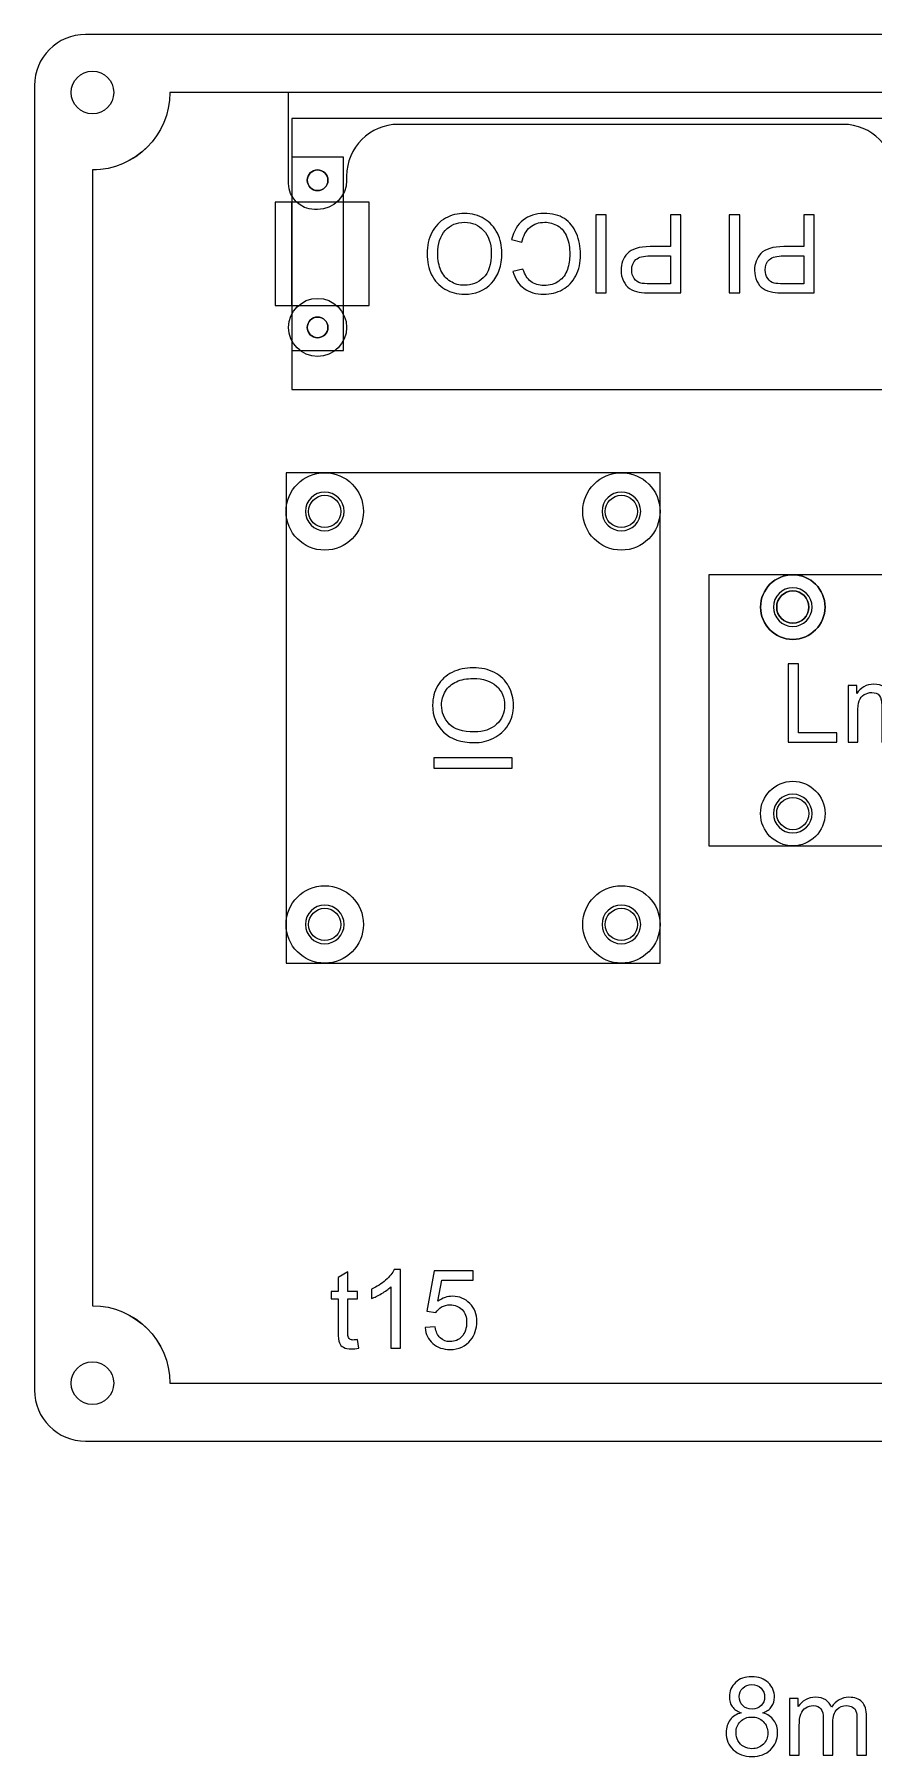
# Model space of a CAD drawing. Header units: millimetres. Extents: x -272 to 128, y -51 to 236.
# Drawn here: x -239.9 to -174.9, y 102.6 to 236.1 of the extents above; entities that cross this region are included whole.
import ezdxf

# ---------------------------------------------------------------- set-up
doc = ezdxf.new("R2010")
doc.units = ezdxf.units.MM
doc.header["$MEASUREMENT"] = 0
doc.layers.add('Ebene 1', color=7, linetype='Continuous')

msp = doc.modelspace()

# ---------------------------------------------------------------- linework, layer by layer
at = {"layer": 'Ebene 1', "lineweight": 20}
for centre, major_axis in [((-235.4365, 231.5599), (0, 1.65)), ((-217.9821, 224.7599), (0, 0.8)), ((-217.9821, 213.3599), (0, 2.25)), ((-217.9821, 213.3599), (0, 0.8)), ((-217.4277, 199.1036), (0, 3)), ((-194.4277, 199.1036), (0, 3)), ((-217.4277, 199.1036), (0, 1.25)), ((-194.4277, 199.1036), (0, 1.25)), ((-181.1364, 191.6929), (0, 2.5)), ((-181.1364, 191.6929), (0, 1.25)), ((-181.1364, 175.6929), (0, 2.5)), ((-181.1364, 175.6929), (0, 1.25)), ((-217.4277, 167.1036), (0, 3)), ((-194.4277, 167.1036), (0, 3)), ((-217.4277, 167.1036), (0, 1.25)), ((-194.4277, 167.1036), (0, 1.25)), ((-235.4365, 131.5599), (0, 1.65))]:
    msp.add_ellipse(centre, major_axis=major_axis, ratio=1, dxfattribs=at)
for points, knots in [([(-235.9726, 236.0599), (-235.9726, 236.0599), (-114.8998, 236.0599), (-114.8998, 236.0599), (-112.7199, 236.0599), (-110.9365, 234.2763), (-110.9365, 232.0966), (-110.9365, 232.0966), (-110.9365, 131.0232), (-110.9365, 131.0232), (-110.9365, 128.8434), (-112.7199, 127.0599), (-114.8998, 127.0599), (-114.8998, 127.0599), (-235.9726, 127.0599), (-235.9726, 127.0599), (-238.1531, 127.0599), (-239.9365, 128.8434), (-239.9365, 131.0232), (-239.9365, 131.0232), (-239.9365, 232.0966), (-239.9365, 232.0966), (-239.9365, 234.2763), (-238.1531, 236.0599), (-235.9726, 236.0599)], [0, 0, 0, 0, 0.125, 0.125, 0.125, 0.25, 0.25, 0.25, 0.375, 0.375, 0.375, 0.5, 0.5, 0.5, 0.625, 0.625, 0.625, 0.75, 0.75, 0.75, 0.875, 0.875, 0.875, 1, 1, 1, 1]), ([(-229.4362, 231.5599), (-229.4362, 231.5599), (-121.4362, 231.5599), (-121.4362, 231.5599), (-121.4362, 228.2597), (-118.7367, 225.5599), (-115.4365, 225.5599), (-115.4365, 225.5599), (-115.4365, 137.5599), (-115.4365, 137.5599), (-118.7367, 137.5599), (-121.4362, 134.86), (-121.4362, 131.5599), (-121.4362, 131.5599), (-229.4362, 131.5599), (-229.4362, 131.5599), (-229.4362, 134.86), (-232.1363, 137.5599), (-235.4365, 137.5599), (-235.4365, 137.5599), (-235.4365, 225.5599), (-235.4365, 225.5599), (-232.1363, 225.5599), (-229.4362, 228.2597), (-229.4362, 231.5599)], [0, 0, 0, 0, 0.125, 0.125, 0.125, 0.25, 0.25, 0.25, 0.375, 0.375, 0.375, 0.5, 0.5, 0.5, 0.625, 0.625, 0.625, 0.75, 0.75, 0.75, 0.875, 0.875, 0.875, 1, 1, 1, 1]), ([(-229.4317, 231.5549), (-229.4317, 231.5549), (-220.2284, 231.5549), (-220.2284, 231.5549), (-220.2284, 231.5549), (-220.2284, 224.5056), (-220.2284, 224.5056), (-220.2284, 223.4058), (-219.3284, 222.5058), (-218.2285, 222.5058), (-218.2285, 222.5058), (-217.9786, 222.5058), (-217.9786, 222.5058), (-217.9786, 222.5058), (-217.9786, 222.506), (-217.9786, 222.506), (-216.7413, 222.506), (-215.7288, 223.5182), (-215.7288, 224.7556), (-215.7288, 224.7556), (-215.7287, 224.7556), (-215.7287, 224.7556), (-215.7287, 224.7556), (-215.7287, 225.0906), (-215.7287, 225.0906), (-215.7287, 227.2904), (-213.9289, 229.0902), (-211.7291, 229.0902), (-211.7291, 229.0902), (-177.232, 229.0902), (-177.232, 229.0902), (-175.0321, 229.0902), (-173.2323, 227.2904), (-173.2323, 225.0906), (-173.2323, 225.0906), (-173.2323, 224.7556), (-173.2323, 224.7556), (-173.2323, 224.7556), (-173.2322, 224.7556), (-173.2322, 224.7556), (-173.2322, 223.5182), (-172.2198, 222.506), (-170.9825, 222.506), (-170.9825, 222.506), (-170.9825, 222.5058), (-170.9825, 222.5058), (-170.9825, 222.5058), (-170.7325, 222.5058), (-170.7325, 222.5058), (-169.6326, 222.5058), (-168.7327, 223.4058), (-168.7327, 224.5056), (-168.7327, 224.5056), (-168.7327, 231.5549), (-168.7327, 231.5549), (-168.7327, 231.5549), (-164.4372, 231.5549), (-164.4372, 231.5549), (-164.4372, 231.5549), (-164.4372, 223.5556), (-164.4372, 223.5556), (-164.4372, 222.4557), (-163.5373, 221.5558), (-162.4374, 221.5558), (-162.4374, 221.5558), (-115.4415, 221.5558), (-115.4415, 221.5558), (-115.4415, 221.5558), (-115.4415, 138.6854), (-115.4415, 138.6854), (-115.4415, 138.6854), (-126.0036, 138.6854), (-126.0036, 138.6854), (-127.6541, 138.6854), (-129.0037, 137.3353), (-129.0037, 135.6856), (-129.0037, 135.6856), (-129.0037, 131.5649), (-129.0037, 131.5649), (-129.0037, 131.5649), (-168.0004, 131.5649), (-168.0004, 131.5649), (-168.0004, 131.5649), (-168.0004, 135.3856), (-168.0004, 135.3856), (-168.0004, 137.0354), (-169.3503, 138.3854), (-171.0002, 138.3854), (-171.0002, 138.3854), (-171.0002, 138.3854), (-171.0002, 138.3854), (-172.65, 138.3854), (-173.9999, 137.0354), (-173.9999, 135.3856), (-173.9999, 135.3856), (-173.9999, 131.5649), (-173.9999, 131.5649), (-173.9999, 131.5649), (-229.4317, 131.5649), (-229.4317, 131.5649), (-229.4317, 134.8647), (-232.1316, 137.5643), (-235.4315, 137.5643), (-235.4315, 137.5643), (-235.4315, 225.5555), (-235.4315, 225.5555), (-232.1316, 225.5555), (-229.4317, 228.255), (-229.4317, 231.5549)], [0, 0, 0, 0, 0.02777778, 0.02777778, 0.02777778, 0.05555556, 0.05555556, 0.05555556, 0.08333333, 0.08333333, 0.08333333, 0.11111111, 0.11111111, 0.11111111, 0.13888889, 0.13888889, 0.13888889, 0.16666667, 0.16666667, 0.16666667, 0.19444444, 0.19444444, 0.19444444, 0.22222222, 0.22222222, 0.22222222, 0.25, 0.25, 0.25, 0.27777778, 0.27777778, 0.27777778, 0.30555556, 0.30555556, 0.30555556, 0.33333333, 0.33333333, 0.33333333, 0.36111111, 0.36111111, 0.36111111, 0.38888889, 0.38888889, 0.38888889, 0.41666667, 0.41666667, 0.41666667, 0.44444444, 0.44444444, 0.44444444, 0.47222222, 0.47222222, 0.47222222, 0.5, 0.5, 0.5, 0.52777778, 0.52777778, 0.52777778, 0.55555556, 0.55555556, 0.55555556, 0.58333333, 0.58333333, 0.58333333, 0.61111111, 0.61111111, 0.61111111, 0.63888889, 0.63888889, 0.63888889, 0.66666667, 0.66666667, 0.66666667, 0.69444444, 0.69444444, 0.69444444, 0.72222222, 0.72222222, 0.72222222, 0.75, 0.75, 0.75, 0.77777778, 0.77777778, 0.77777778, 0.80555556, 0.80555556, 0.80555556, 0.83333333, 0.83333333, 0.83333333, 0.86111111, 0.86111111, 0.86111111, 0.88888889, 0.88888889, 0.88888889, 0.91666667, 0.91666667, 0.91666667, 0.94444444, 0.94444444, 0.94444444, 0.97222222, 0.97222222, 0.97222222, 1, 1, 1, 1]), ([(-220.4277, 164.1036), (-220.4277, 164.1036), (-220.4277, 202.1036), (-220.4277, 202.1036), (-220.4277, 202.1036), (-191.4277, 202.1036), (-191.4277, 202.1036), (-191.4277, 202.1036), (-191.4277, 164.1036), (-191.4277, 164.1036), (-191.4277, 164.1036), (-220.4277, 164.1036), (-220.4277, 164.1036)], [0, 0, 0, 0, 0.25, 0.25, 0.25, 0.5, 0.5, 0.5, 0.75, 0.75, 0.75, 1, 1, 1, 1]), ([(-218.9277, 199.1036), (-218.9277, 199.932), (-218.2562, 200.6036), (-217.4277, 200.6036), (-216.5992, 200.6036), (-215.9277, 199.932), (-215.9277, 199.1036), (-215.9277, 198.2752), (-216.5992, 197.6036), (-217.4277, 197.6036), (-218.2562, 197.6036), (-218.9277, 198.2752), (-218.9277, 199.1036)], [0, 0, 0, 0, 0.25, 0.25, 0.25, 0.5, 0.5, 0.5, 0.75, 0.75, 0.75, 1, 1, 1, 1]), ([(-195.9277, 199.1036), (-195.9277, 199.932), (-195.2562, 200.6036), (-194.4277, 200.6036), (-193.5992, 200.6036), (-192.9277, 199.932), (-192.9277, 199.1036), (-192.9277, 198.2752), (-193.5992, 197.6036), (-194.4277, 197.6036), (-195.2562, 197.6036), (-195.9277, 198.2752), (-195.9277, 199.1036)], [0, 0, 0, 0, 0.25, 0.25, 0.25, 0.5, 0.5, 0.5, 0.75, 0.75, 0.75, 1, 1, 1, 1]), ([(-218.9277, 167.1036), (-218.9277, 167.932), (-218.2562, 168.6036), (-217.4277, 168.6036), (-216.5992, 168.6036), (-215.9277, 167.932), (-215.9277, 167.1036), (-215.9277, 166.2752), (-216.5992, 165.6036), (-217.4277, 165.6036), (-218.2562, 165.6036), (-218.9277, 166.2752), (-218.9277, 167.1036)], [0, 0, 0, 0, 0.25, 0.25, 0.25, 0.5, 0.5, 0.5, 0.75, 0.75, 0.75, 1, 1, 1, 1]), ([(-195.9277, 167.1036), (-195.9277, 167.932), (-195.2562, 168.6036), (-194.4277, 168.6036), (-193.5992, 168.6036), (-192.9277, 167.932), (-192.9277, 167.1036), (-192.9277, 166.2752), (-193.5992, 165.6036), (-194.4277, 165.6036), (-195.2562, 165.6036), (-195.9277, 166.2752), (-195.9277, 167.1036)], [0, 0, 0, 0, 0.25, 0.25, 0.25, 0.5, 0.5, 0.5, 0.75, 0.75, 0.75, 1, 1, 1, 1])]:
    msp.add_open_spline(points, degree=3, knots=knots, dxfattribs=at)
at = {"layer": 'Ebene 1', "color": 250, "lineweight": 20}
for points in [[(-168.9821, 208.5599), (-168.9821, 208.5599), (-219.9821, 208.5599), (-219.9821, 208.5599), (-219.9821, 208.5599), (-219.9821, 229.5599), (-219.9821, 229.5599), (-219.9821, 229.5599), (-168.9821, 229.5599), (-168.9821, 229.5599), (-168.9821, 229.5599), (-168.9821, 208.5599), (-168.9821, 208.5599)], [(-215.9821, 211.5599), (-215.9821, 211.5599), (-219.9821, 211.5599), (-219.9821, 211.5599), (-219.9821, 211.5599), (-219.9821, 226.5599), (-219.9821, 226.5599), (-219.9821, 226.5599), (-215.9821, 226.5599), (-215.9821, 226.5599), (-215.9821, 226.5599), (-215.9821, 211.5599), (-215.9821, 211.5599)], [(-218.7821, 224.7599), (-218.7821, 225.2017), (-218.424, 225.5599), (-217.9821, 225.5599), (-217.5403, 225.5599), (-217.1821, 225.2017), (-217.1821, 224.7599), (-217.1821, 224.3181), (-217.5403, 223.9599), (-217.9821, 223.9599), (-218.424, 223.9599), (-218.7821, 224.3181), (-218.7821, 224.7599)], [(-221.2822, 215.0599), (-221.2822, 215.0599), (-221.2822, 223.0599), (-221.2822, 223.0599), (-221.2822, 223.0599), (-219.9822, 223.0599), (-219.9822, 223.0599), (-219.9822, 223.0599), (-219.9822, 215.0599), (-219.9822, 215.0599), (-219.9822, 215.0599), (-221.2822, 215.0599), (-221.2822, 215.0599)], [(-219.9822, 215.0599), (-219.9822, 215.0599), (-219.9822, 223.0599), (-219.9822, 223.0599), (-219.9822, 223.0599), (-213.9822, 223.0599), (-213.9822, 223.0599), (-213.9822, 223.0599), (-213.9822, 215.0599), (-213.9822, 215.0599), (-213.9822, 215.0599), (-219.9822, 215.0599), (-219.9822, 215.0599)], [(-218.7821, 213.3599), (-218.7821, 213.8017), (-218.424, 214.1599), (-217.9821, 214.1599), (-217.5403, 214.1599), (-217.1821, 213.8017), (-217.1821, 213.3599), (-217.1821, 212.9181), (-217.5403, 212.5599), (-217.9821, 212.5599), (-218.424, 212.5599), (-218.7821, 212.9181), (-218.7821, 213.3599)], [(-187.6364, 173.1929), (-187.6364, 173.1929), (-187.6364, 194.1929), (-187.6364, 194.1929), (-187.6364, 194.1929), (-144.4364, 194.1929), (-144.4364, 194.1929), (-144.4364, 194.1929), (-144.4364, 173.1929), (-144.4364, 173.1929), (-144.4364, 173.1929), (-187.6364, 173.1929), (-187.6364, 173.1929)], [(-178.6364, 191.6929), (-178.6364, 190.3122), (-179.7557, 189.1929), (-181.1364, 189.1929), (-182.5171, 189.1929), (-183.6364, 190.3122), (-183.6364, 191.6929), (-183.6364, 193.0736), (-182.5171, 194.1929), (-181.1364, 194.1929), (-179.7557, 194.1929), (-178.6364, 193.0736), (-178.6364, 191.6929)], [(-179.6364, 175.6929), (-179.6364, 174.8645), (-180.308, 174.1929), (-181.1364, 174.1929), (-181.9648, 174.1929), (-182.6364, 174.8645), (-182.6364, 175.6929), (-182.6364, 176.5213), (-181.9648, 177.1929), (-181.1364, 177.1929), (-180.308, 177.1929), (-179.6364, 176.5213), (-179.6364, 175.6929)]]:
    msp.add_open_spline(points, degree=3, knots=[0, 0, 0, 0, 0.25, 0.25, 0.25, 0.5, 0.5, 0.5, 0.75, 0.75, 0.75, 1, 1, 1, 1], dxfattribs=at)
at = {"layer": 'Ebene 1', "color": 250}
for points, knots in [([(-203.6924, 219.1404), (-203.6924, 218.1356), (-203.9633, 217.3482), (-204.5038, 216.7796), (-205.0443, 216.2109), (-205.7413, 215.9272), (-206.5965, 215.9272), (-207.1567, 215.9272), (-207.6605, 216.0613), (-208.1106, 216.328), (-208.5593, 216.5947), (-208.9022, 216.9672), (-209.1379, 217.4456), (-209.3736, 217.9226), (-209.4921, 218.4644), (-209.4921, 219.0698), (-209.4921, 219.6836), (-209.3679, 220.234), (-209.1196, 220.718), (-208.8712, 221.2034), (-208.5198, 221.5703), (-208.0655, 221.8187), (-207.6097, 222.0684), (-207.1186, 222.1926), (-206.5922, 222.1926), (-206.0207, 222.1926), (-205.5113, 222.0543), (-205.0612, 221.7791), (-204.6124, 221.504), (-204.271, 221.1286), (-204.0395, 220.6517), (-203.8081, 220.1761), (-203.6924, 219.6723), (-203.6924, 219.1404)], [0, 0, 0, 0, 0.09090909, 0.09090909, 0.09090909, 0.18181818, 0.18181818, 0.18181818, 0.27272727, 0.27272727, 0.27272727, 0.36363636, 0.36363636, 0.36363636, 0.45454545, 0.45454545, 0.45454545, 0.54545455, 0.54545455, 0.54545455, 0.63636364, 0.63636364, 0.63636364, 0.72727273, 0.72727273, 0.72727273, 0.81818182, 0.81818182, 0.81818182, 0.90909091, 0.90909091, 0.90909091, 1, 1, 1, 1]), ([(-204.5221, 219.1545), (-204.5221, 219.884), (-204.7183, 220.4583), (-205.1106, 220.8774), (-205.5029, 221.2965), (-205.9953, 221.5068), (-206.588, 221.5068), (-207.192, 221.5068), (-207.6873, 221.2951), (-208.0782, 220.8718), (-208.4676, 220.4485), (-208.6624, 219.8473), (-208.6624, 219.0684), (-208.6624, 218.5759), (-208.5791, 218.1455), (-208.4126, 217.7786), (-208.2461, 217.4117), (-208.002, 217.1267), (-207.6816, 216.9249), (-207.3599, 216.7231), (-207.0001, 216.6215), (-206.6007, 216.6215), (-206.0334, 216.6215), (-205.5452, 216.8162), (-205.136, 217.2057), (-204.7268, 217.5952), (-204.5221, 218.2443), (-204.5221, 219.1545)], [0, 0, 0, 0, 0.11111111, 0.11111111, 0.11111111, 0.22222222, 0.22222222, 0.22222222, 0.33333333, 0.33333333, 0.33333333, 0.44444444, 0.44444444, 0.44444444, 0.55555556, 0.55555556, 0.55555556, 0.66666667, 0.66666667, 0.66666667, 0.77777778, 0.77777778, 0.77777778, 0.88888889, 0.88888889, 0.88888889, 1, 1, 1, 1]), ([(-202.1416, 219.9644), (-202.1416, 219.9644), (-202.9459, 220.1676), (-202.9459, 220.1676), (-202.778, 220.8266), (-202.476, 221.3276), (-202.04, 221.6733), (-201.6039, 222.019), (-201.0705, 222.1926), (-200.4397, 222.1926), (-199.7878, 222.1926), (-199.2572, 222.06), (-198.848, 221.7933), (-198.4388, 221.528), (-198.1283, 221.1427), (-197.9153, 220.639), (-197.7022, 220.1352), (-197.5949, 219.5933), (-197.5949, 219.0148), (-197.5949, 218.384), (-197.7149, 217.8337), (-197.9562, 217.3638), (-198.1975, 216.8939), (-198.5404, 216.5368), (-198.9849, 216.2927), (-199.4294, 216.0486), (-199.919, 215.9272), (-200.4524, 215.9272), (-201.0592, 215.9272), (-201.5686, 216.0811), (-201.9807, 216.3901), (-202.3941, 216.6991), (-202.682, 217.1323), (-202.8443, 217.6911), (-202.8443, 217.6911), (-202.0569, 217.8774), (-202.0569, 217.8774), (-201.9172, 217.4371), (-201.7126, 217.1154), (-201.4459, 216.915), (-201.1792, 216.7132), (-200.8433, 216.613), (-200.4383, 216.613), (-199.9741, 216.613), (-199.5846, 216.7245), (-199.2728, 216.9475), (-198.9609, 217.1704), (-198.7408, 217.471), (-198.6152, 217.8464), (-198.4882, 218.2231), (-198.4247, 218.6112), (-198.4247, 219.0105), (-198.4247, 219.5256), (-198.4995, 219.9757), (-198.649, 220.3596), (-198.7986, 220.7448), (-199.0315, 221.0313), (-199.3475, 221.2218), (-199.6636, 221.4123), (-200.0051, 221.5068), (-200.3734, 221.5068), (-200.8222, 221.5068), (-201.2003, 221.377), (-201.5108, 221.1187), (-201.8212, 220.8591), (-202.0315, 220.4753), (-202.1416, 219.9644)], [0, 0, 0, 0, 0.04545455, 0.04545455, 0.04545455, 0.09090909, 0.09090909, 0.09090909, 0.13636364, 0.13636364, 0.13636364, 0.18181818, 0.18181818, 0.18181818, 0.22727273, 0.22727273, 0.22727273, 0.27272727, 0.27272727, 0.27272727, 0.31818182, 0.31818182, 0.31818182, 0.36363636, 0.36363636, 0.36363636, 0.40909091, 0.40909091, 0.40909091, 0.45454545, 0.45454545, 0.45454545, 0.5, 0.5, 0.5, 0.54545455, 0.54545455, 0.54545455, 0.59090909, 0.59090909, 0.59090909, 0.63636364, 0.63636364, 0.63636364, 0.68181818, 0.68181818, 0.68181818, 0.72727273, 0.72727273, 0.72727273, 0.77272727, 0.77272727, 0.77272727, 0.81818182, 0.81818182, 0.81818182, 0.86363636, 0.86363636, 0.86363636, 0.90909091, 0.90909091, 0.90909091, 0.95454545, 0.95454545, 0.95454545, 1, 1, 1, 1]), ([(-195.6067, 222.091), (-195.6067, 222.091), (-195.6067, 216.0288), (-195.6067, 216.0288), (-195.6067, 216.0288), (-196.411, 216.0288), (-196.411, 216.0288), (-196.411, 216.0288), (-196.411, 222.091), (-196.411, 222.091), (-196.411, 222.091), (-195.6067, 222.091), (-195.6067, 222.091)], [0, 0, 0, 0, 0.25, 0.25, 0.25, 0.5, 0.5, 0.5, 0.75, 0.75, 0.75, 1, 1, 1, 1]), ([(-189.8239, 222.091), (-189.8239, 222.091), (-189.8239, 216.0288), (-189.8239, 216.0288), (-189.8239, 216.0288), (-192.1128, 216.0288), (-192.1128, 216.0288), (-192.5149, 216.0288), (-192.8226, 216.0486), (-193.0356, 216.0867), (-193.3334, 216.1361), (-193.5832, 216.2306), (-193.7849, 216.3689), (-193.9867, 216.5086), (-194.1476, 216.7034), (-194.2704, 216.9531), (-194.3931, 217.2029), (-194.4552, 217.4781), (-194.4552, 217.7786), (-194.4552, 218.2923), (-194.2915, 218.7283), (-193.9627, 219.0839), (-193.6354, 219.4409), (-193.0413, 219.6187), (-192.1833, 219.6187), (-192.1833, 219.6187), (-190.6283, 219.6187), (-190.6283, 219.6187), (-190.6283, 219.6187), (-190.6283, 222.091), (-190.6283, 222.091), (-190.6283, 222.091), (-189.8239, 222.091), (-189.8239, 222.091)], [0, 0, 0, 0, 0.09090909, 0.09090909, 0.09090909, 0.18181818, 0.18181818, 0.18181818, 0.27272727, 0.27272727, 0.27272727, 0.36363636, 0.36363636, 0.36363636, 0.45454545, 0.45454545, 0.45454545, 0.54545455, 0.54545455, 0.54545455, 0.63636364, 0.63636364, 0.63636364, 0.72727273, 0.72727273, 0.72727273, 0.81818182, 0.81818182, 0.81818182, 0.90909091, 0.90909091, 0.90909091, 1, 1, 1, 1]), ([(-185.2548, 222.091), (-185.2548, 222.091), (-185.2548, 216.0288), (-185.2548, 216.0288), (-185.2548, 216.0288), (-186.0591, 216.0288), (-186.0591, 216.0288), (-186.0591, 216.0288), (-186.0591, 222.091), (-186.0591, 222.091), (-186.0591, 222.091), (-185.2548, 222.091), (-185.2548, 222.091)], [0, 0, 0, 0, 0.25, 0.25, 0.25, 0.5, 0.5, 0.5, 0.75, 0.75, 0.75, 1, 1, 1, 1]), ([(-179.472, 222.091), (-179.472, 222.091), (-179.472, 216.0288), (-179.472, 216.0288), (-179.472, 216.0288), (-181.7609, 216.0288), (-181.7609, 216.0288), (-182.163, 216.0288), (-182.4707, 216.0486), (-182.6837, 216.0867), (-182.9815, 216.1361), (-183.2313, 216.2306), (-183.433, 216.3689), (-183.6348, 216.5086), (-183.7957, 216.7034), (-183.9185, 216.9531), (-184.0412, 217.2029), (-184.1033, 217.4781), (-184.1033, 217.7786), (-184.1033, 218.2923), (-183.9396, 218.7283), (-183.6108, 219.0839), (-183.2835, 219.4409), (-182.6894, 219.6187), (-181.8314, 219.6187), (-181.8314, 219.6187), (-180.2764, 219.6187), (-180.2764, 219.6187), (-180.2764, 219.6187), (-180.2764, 222.091), (-180.2764, 222.091), (-180.2764, 222.091), (-179.472, 222.091), (-179.472, 222.091)], [0, 0, 0, 0, 0.09090909, 0.09090909, 0.09090909, 0.18181818, 0.18181818, 0.18181818, 0.27272727, 0.27272727, 0.27272727, 0.36363636, 0.36363636, 0.36363636, 0.45454545, 0.45454545, 0.45454545, 0.54545455, 0.54545455, 0.54545455, 0.63636364, 0.63636364, 0.63636364, 0.72727273, 0.72727273, 0.72727273, 0.81818182, 0.81818182, 0.81818182, 0.90909091, 0.90909091, 0.90909091, 1, 1, 1, 1]), ([(-190.6283, 218.9075), (-190.6283, 218.9075), (-192.1946, 218.9075), (-192.1946, 218.9075), (-192.7139, 218.9075), (-193.0808, 218.8116), (-193.2995, 218.6182), (-193.5168, 218.4249), (-193.6255, 218.154), (-193.6255, 217.8026), (-193.6255, 217.55), (-193.562, 217.3327), (-193.4336, 217.1521), (-193.3052, 216.9715), (-193.1358, 216.8515), (-192.927, 216.7937), (-192.7915, 216.7584), (-192.5417, 216.74), (-192.1791, 216.74), (-192.1791, 216.74), (-190.6283, 216.74), (-190.6283, 216.74), (-190.6283, 216.74), (-190.6283, 218.9075), (-190.6283, 218.9075)], [0, 0, 0, 0, 0.125, 0.125, 0.125, 0.25, 0.25, 0.25, 0.375, 0.375, 0.375, 0.5, 0.5, 0.5, 0.625, 0.625, 0.625, 0.75, 0.75, 0.75, 0.875, 0.875, 0.875, 1, 1, 1, 1]), ([(-180.2764, 218.9075), (-180.2764, 218.9075), (-181.8427, 218.9075), (-181.8427, 218.9075), (-182.362, 218.9075), (-182.7289, 218.8116), (-182.9476, 218.6182), (-183.1649, 218.4249), (-183.2736, 218.154), (-183.2736, 217.8026), (-183.2736, 217.55), (-183.2101, 217.3327), (-183.0817, 217.1521), (-182.9533, 216.9715), (-182.7839, 216.8515), (-182.5751, 216.7937), (-182.4396, 216.7584), (-182.1898, 216.74), (-181.8272, 216.74), (-181.8272, 216.74), (-180.2764, 216.74), (-180.2764, 216.74), (-180.2764, 216.74), (-180.2764, 218.9075), (-180.2764, 218.9075)], [0, 0, 0, 0, 0.125, 0.125, 0.125, 0.25, 0.25, 0.25, 0.375, 0.375, 0.375, 0.5, 0.5, 0.5, 0.625, 0.625, 0.625, 0.75, 0.75, 0.75, 0.875, 0.875, 0.875, 1, 1, 1, 1]), ([(-181.4962, 181.2288), (-181.4962, 181.2288), (-181.4962, 187.291), (-181.4962, 187.291), (-181.4962, 187.291), (-180.6919, 187.291), (-180.6919, 187.291), (-180.6919, 187.291), (-180.6919, 181.94), (-180.6919, 181.94), (-180.6919, 181.94), (-177.7116, 181.94), (-177.7116, 181.94), (-177.7116, 181.94), (-177.7116, 181.2288), (-177.7116, 181.2288), (-177.7116, 181.2288), (-181.4962, 181.2288), (-181.4962, 181.2288)], [0, 0, 0, 0, 0.16666667, 0.16666667, 0.16666667, 0.33333333, 0.33333333, 0.33333333, 0.5, 0.5, 0.5, 0.66666667, 0.66666667, 0.66666667, 0.83333333, 0.83333333, 0.83333333, 1, 1, 1, 1]), ([(-176.8466, 181.2288), (-176.8466, 181.2288), (-176.8466, 185.623), (-176.8466, 185.623), (-176.8466, 185.623), (-176.1777, 185.623), (-176.1777, 185.623), (-176.1777, 185.623), (-176.1777, 185.0021), (-176.1777, 185.0021), (-176.0409, 185.2166), (-175.8574, 185.3902), (-175.6288, 185.52), (-175.4002, 185.6512), (-175.1406, 185.7162), (-174.8485, 185.7162), (-174.5239, 185.7162), (-174.2572, 185.6484), (-174.0498, 185.5144), (-173.8423, 185.3789), (-173.6956, 185.1912), (-173.6109, 184.9485), (-173.261, 185.4607), (-172.808, 185.7162), (-172.2492, 185.7162), (-171.8117, 185.7162), (-171.4745, 185.5962), (-171.2402, 185.3549), (-171.0046, 185.1136), (-170.886, 184.7425), (-170.886, 184.2415), (-170.886, 184.2415), (-170.886, 181.2288), (-170.886, 181.2288), (-170.886, 181.2288), (-171.6311, 181.2288), (-171.6311, 181.2288), (-171.6311, 181.2288), (-171.6311, 183.9946), (-171.6311, 183.9946), (-171.6311, 184.2909), (-171.6565, 184.5054), (-171.7045, 184.6366), (-171.7525, 184.7679), (-171.84, 184.8723), (-171.9684, 184.9527), (-172.0954, 185.0332), (-172.2449, 185.0727), (-172.4157, 185.0727), (-172.7261, 185.0727), (-172.983, 184.9697), (-173.1876, 184.7651), (-173.3922, 184.559), (-173.4938, 184.2302), (-173.4938, 183.7787), (-173.4938, 183.7787), (-173.4938, 181.2288), (-173.4938, 181.2288), (-173.4938, 181.2288), (-174.2389, 181.2288), (-174.2389, 181.2288), (-174.2389, 181.2288), (-174.2389, 184.0807), (-174.2389, 184.0807), (-174.2389, 184.4109), (-174.2995, 184.6592), (-174.4209, 184.8243), (-174.5422, 184.9894), (-174.7412, 185.0727), (-175.0164, 185.0727), (-175.2252, 185.0727), (-175.4185, 185.0176), (-175.5963, 184.9076), (-175.7741, 184.7975), (-175.9026, 184.6366), (-175.983, 184.4236), (-176.062, 184.2119), (-176.1015, 183.9057), (-176.1015, 183.5063), (-176.1015, 183.5063), (-176.1015, 181.2288), (-176.1015, 181.2288), (-176.1015, 181.2288), (-176.8466, 181.2288), (-176.8466, 181.2288)], [0, 0, 0, 0, 0.03571429, 0.03571429, 0.03571429, 0.07142857, 0.07142857, 0.07142857, 0.10714286, 0.10714286, 0.10714286, 0.14285714, 0.14285714, 0.14285714, 0.17857143, 0.17857143, 0.17857143, 0.21428571, 0.21428571, 0.21428571, 0.25, 0.25, 0.25, 0.28571429, 0.28571429, 0.28571429, 0.32142857, 0.32142857, 0.32142857, 0.35714286, 0.35714286, 0.35714286, 0.39285714, 0.39285714, 0.39285714, 0.42857143, 0.42857143, 0.42857143, 0.46428571, 0.46428571, 0.46428571, 0.5, 0.5, 0.5, 0.53571429, 0.53571429, 0.53571429, 0.57142857, 0.57142857, 0.57142857, 0.60714286, 0.60714286, 0.60714286, 0.64285714, 0.64285714, 0.64285714, 0.67857143, 0.67857143, 0.67857143, 0.71428571, 0.71428571, 0.71428571, 0.75, 0.75, 0.75, 0.78571429, 0.78571429, 0.78571429, 0.82142857, 0.82142857, 0.82142857, 0.85714286, 0.85714286, 0.85714286, 0.89285714, 0.89285714, 0.89285714, 0.92857143, 0.92857143, 0.92857143, 0.96428571, 0.96428571, 0.96428571, 1, 1, 1, 1])]:
    msp.add_open_spline(points, degree=3, knots=knots, dxfattribs=at)
at = {"layer": 'Ebene 1', "color": 250, "lineweight": 9}
for points in [[(-181.1364, 193.1929), (-180.3079, 193.1929), (-179.6364, 192.5213), (-179.6364, 191.6929), (-179.6364, 190.8645), (-180.3079, 190.1929), (-181.1364, 190.1929), (-181.9649, 190.1929), (-182.6364, 190.8645), (-182.6364, 191.6929), (-182.6364, 192.5213), (-181.9649, 193.1929), (-181.1364, 193.1929)], [(-181.1364, 192.9429), (-180.446, 192.9429), (-179.8864, 192.3832), (-179.8864, 191.6929), (-179.8864, 191.0026), (-180.446, 190.4429), (-181.1364, 190.4429), (-181.8268, 190.4429), (-182.3864, 191.0026), (-182.3864, 191.6929), (-182.3864, 192.3832), (-181.8268, 192.9429), (-181.1364, 192.9429)]]:
    msp.add_open_spline(points, degree=3, knots=[0, 0, 0, 0, 0.25, 0.25, 0.25, 0.5, 0.5, 0.5, 0.75, 0.75, 0.75, 1, 1, 1, 1], dxfattribs=at)
at = {"layer": 'Ebene 1'}
for points, knots in [([(-205.8472, 181.1894), (-206.852, 181.1894), (-207.6394, 181.4603), (-208.208, 182.0008), (-208.7767, 182.5413), (-209.0604, 183.2383), (-209.0604, 184.0935), (-209.0604, 184.6537), (-208.9263, 185.1575), (-208.6596, 185.6076), (-208.3929, 186.0563), (-208.0204, 186.3992), (-207.542, 186.6349), (-207.065, 186.8706), (-206.5232, 186.9891), (-205.9178, 186.9891), (-205.304, 186.9891), (-204.7536, 186.8649), (-204.2696, 186.6166), (-203.7842, 186.3682), (-203.4173, 186.0168), (-203.1689, 185.5625), (-202.9192, 185.1067), (-202.795, 184.6156), (-202.795, 184.0892), (-202.795, 183.5177), (-202.9333, 183.0083), (-203.2085, 182.5582), (-203.4836, 182.1094), (-203.859, 181.768), (-204.3359, 181.5365), (-204.8115, 181.3051), (-205.3153, 181.1894), (-205.8472, 181.1894)], [0, 0, 0, 0, 0.09090909, 0.09090909, 0.09090909, 0.18181818, 0.18181818, 0.18181818, 0.27272727, 0.27272727, 0.27272727, 0.36363636, 0.36363636, 0.36363636, 0.45454545, 0.45454545, 0.45454545, 0.54545455, 0.54545455, 0.54545455, 0.63636364, 0.63636364, 0.63636364, 0.72727273, 0.72727273, 0.72727273, 0.81818182, 0.81818182, 0.81818182, 0.90909091, 0.90909091, 0.90909091, 1, 1, 1, 1]), ([(-205.8331, 182.0191), (-205.1036, 182.0191), (-204.5293, 182.2153), (-204.1102, 182.6076), (-203.6911, 182.9999), (-203.4808, 183.4923), (-203.4808, 184.085), (-203.4808, 184.689), (-203.6925, 185.1843), (-204.1158, 185.5752), (-204.5391, 185.9646), (-205.1403, 186.1594), (-205.9192, 186.1594), (-206.4117, 186.1594), (-206.8421, 186.0761), (-207.209, 185.9096), (-207.5759, 185.7431), (-207.8609, 185.499), (-208.0627, 185.1786), (-208.2645, 184.8569), (-208.3661, 184.4971), (-208.3661, 184.0977), (-208.3661, 183.5304), (-208.1714, 183.0422), (-207.7819, 182.633), (-207.3924, 182.2238), (-206.7433, 182.0191), (-205.8331, 182.0191)], [0, 0, 0, 0, 0.11111111, 0.11111111, 0.11111111, 0.22222222, 0.22222222, 0.22222222, 0.33333333, 0.33333333, 0.33333333, 0.44444444, 0.44444444, 0.44444444, 0.55555556, 0.55555556, 0.55555556, 0.66666667, 0.66666667, 0.66666667, 0.77777778, 0.77777778, 0.77777778, 0.88888889, 0.88888889, 0.88888889, 1, 1, 1, 1]), ([(-202.8966, 179.2181), (-202.8966, 179.2181), (-208.9588, 179.2181), (-208.9588, 179.2181), (-208.9588, 179.2181), (-208.9588, 180.0224), (-208.9588, 180.0224), (-208.9588, 180.0224), (-202.8966, 180.0224), (-202.8966, 180.0224), (-202.8966, 180.0224), (-202.8966, 179.2181), (-202.8966, 179.2181)], [0, 0, 0, 0, 0.25, 0.25, 0.25, 0.5, 0.5, 0.5, 0.75, 0.75, 0.75, 1, 1, 1, 1]), ([(-214.8901, 134.9349), (-214.8901, 134.9349), (-214.7885, 134.2774), (-214.7885, 134.2774), (-214.9973, 134.2336), (-215.185, 134.211), (-215.3487, 134.211), (-215.6182, 134.211), (-215.827, 134.2534), (-215.9766, 134.3394), (-216.1248, 134.4255), (-216.2292, 134.537), (-216.2899, 134.6767), (-216.3506, 134.8164), (-216.3802, 135.1099), (-216.3802, 135.5572), (-216.3802, 135.5572), (-216.3802, 138.0888), (-216.3802, 138.0888), (-216.3802, 138.0888), (-216.9305, 138.0888), (-216.9305, 138.0888), (-216.9305, 138.0888), (-216.9305, 138.6645), (-216.9305, 138.6645), (-216.9305, 138.6645), (-216.3802, 138.6645), (-216.3802, 138.6645), (-216.3802, 138.6645), (-216.3802, 139.7511), (-216.3802, 139.7511), (-216.3802, 139.7511), (-215.6351, 140.1984), (-215.6351, 140.1984), (-215.6351, 140.1984), (-215.6351, 138.6645), (-215.6351, 138.6645), (-215.6351, 138.6645), (-214.8901, 138.6645), (-214.8901, 138.6645), (-214.8901, 138.6645), (-214.8901, 138.0888), (-214.8901, 138.0888), (-214.8901, 138.0888), (-215.6351, 138.0888), (-215.6351, 138.0888), (-215.6351, 138.0888), (-215.6351, 135.5149), (-215.6351, 135.5149), (-215.6351, 135.3018), (-215.6224, 135.1649), (-215.5956, 135.1043), (-215.5702, 135.0436), (-215.5279, 134.9956), (-215.4686, 134.9589), (-215.4093, 134.9236), (-215.3247, 134.9053), (-215.2146, 134.9053), (-215.1328, 134.9053), (-215.0241, 134.9152), (-214.8901, 134.9349)], [0, 0, 0, 0, 0.05, 0.05, 0.05, 0.1, 0.1, 0.1, 0.15, 0.15, 0.15, 0.2, 0.2, 0.2, 0.25, 0.25, 0.25, 0.3, 0.3, 0.3, 0.35, 0.35, 0.35, 0.4, 0.4, 0.4, 0.45, 0.45, 0.45, 0.5, 0.5, 0.5, 0.55, 0.55, 0.55, 0.6, 0.6, 0.6, 0.65, 0.65, 0.65, 0.7, 0.7, 0.7, 0.75, 0.75, 0.75, 0.8, 0.8, 0.8, 0.85, 0.85, 0.85, 0.9, 0.9, 0.9, 0.95, 0.95, 0.95, 1, 1, 1, 1]), ([(-211.5641, 134.2703), (-211.5641, 134.2703), (-212.3092, 134.2703), (-212.3092, 134.2703), (-212.3092, 134.2703), (-212.3092, 139.0145), (-212.3092, 139.0145), (-212.4884, 138.8423), (-212.724, 138.6716), (-213.0147, 138.5008), (-213.3054, 138.3301), (-213.5679, 138.2017), (-213.7993, 138.117), (-213.7993, 138.117), (-213.7993, 138.8367), (-213.7993, 138.8367), (-213.383, 139.0314), (-213.0189, 139.2685), (-212.7071, 139.5479), (-212.3952, 139.8259), (-212.1737, 140.0954), (-212.0439, 140.3579), (-212.0439, 140.3579), (-211.5641, 140.3579), (-211.5641, 140.3579), (-211.5641, 140.3579), (-211.5641, 134.2703), (-211.5641, 134.2703)], [0, 0, 0, 0, 0.11111111, 0.11111111, 0.11111111, 0.22222222, 0.22222222, 0.22222222, 0.33333333, 0.33333333, 0.33333333, 0.44444444, 0.44444444, 0.44444444, 0.55555556, 0.55555556, 0.55555556, 0.66666667, 0.66666667, 0.66666667, 0.77777778, 0.77777778, 0.77777778, 0.88888889, 0.88888889, 0.88888889, 1, 1, 1, 1]), ([(-209.6492, 135.862), (-209.6492, 135.862), (-208.8703, 135.9213), (-208.8703, 135.9213), (-208.8124, 135.5417), (-208.6784, 135.2567), (-208.4695, 135.0648), (-208.2607, 134.8743), (-208.0052, 134.7783), (-207.7047, 134.7783), (-207.342, 134.7783), (-207.0386, 134.9138), (-206.7917, 135.1833), (-206.5462, 135.4542), (-206.4234, 135.8127), (-206.4234, 136.2586), (-206.4234, 136.6833), (-206.5405, 137.0177), (-206.7762, 137.2633), (-207.0118, 137.5088), (-207.3237, 137.6316), (-207.7117, 137.6316), (-207.953, 137.6316), (-208.1689, 137.5765), (-208.3608, 137.4665), (-208.5513, 137.3564), (-208.7009, 137.2139), (-208.811, 137.0389), (-208.811, 137.0389), (-209.5137, 137.1405), (-209.5137, 137.1405), (-209.5137, 137.1405), (-208.9295, 140.2563), (-208.9295, 140.2563), (-208.9295, 140.2563), (-205.9239, 140.2563), (-205.9239, 140.2563), (-205.9239, 140.2563), (-205.9239, 139.5451), (-205.9239, 139.5451), (-205.9239, 139.5451), (-208.3354, 139.5451), (-208.3354, 139.5451), (-208.3354, 139.5451), (-208.6586, 137.9096), (-208.6586, 137.9096), (-208.2959, 138.165), (-207.9149, 138.292), (-207.517, 138.292), (-206.9892, 138.292), (-206.5433, 138.1085), (-206.1807, 137.7416), (-205.818, 137.3748), (-205.636, 136.9034), (-205.636, 136.3277), (-205.636, 135.7788), (-205.7954, 135.3046), (-206.1144, 134.9053), (-206.5024, 134.4142), (-207.033, 134.1687), (-207.7047, 134.1687), (-208.255, 134.1687), (-208.7038, 134.3239), (-209.0523, 134.633), (-209.4008, 134.942), (-209.5998, 135.3512), (-209.6492, 135.862)], [0, 0, 0, 0, 0.04545455, 0.04545455, 0.04545455, 0.09090909, 0.09090909, 0.09090909, 0.13636364, 0.13636364, 0.13636364, 0.18181818, 0.18181818, 0.18181818, 0.22727273, 0.22727273, 0.22727273, 0.27272727, 0.27272727, 0.27272727, 0.31818182, 0.31818182, 0.31818182, 0.36363636, 0.36363636, 0.36363636, 0.40909091, 0.40909091, 0.40909091, 0.45454545, 0.45454545, 0.45454545, 0.5, 0.5, 0.5, 0.54545455, 0.54545455, 0.54545455, 0.59090909, 0.59090909, 0.59090909, 0.63636364, 0.63636364, 0.63636364, 0.68181818, 0.68181818, 0.68181818, 0.72727273, 0.72727273, 0.72727273, 0.77272727, 0.77272727, 0.77272727, 0.81818182, 0.81818182, 0.81818182, 0.86363636, 0.86363636, 0.86363636, 0.90909091, 0.90909091, 0.90909091, 0.95454545, 0.95454545, 0.95454545, 1, 1, 1, 1]), ([(-185.1439, 106.0189), (-185.4529, 106.1318), (-185.6815, 106.2941), (-185.8311, 106.5029), (-185.9792, 106.7132), (-186.054, 106.9643), (-186.054, 107.2564), (-186.054, 107.6981), (-185.896, 108.0678), (-185.5799, 108.3684), (-185.2624, 108.669), (-184.8419, 108.82), (-184.3155, 108.82), (-183.7878, 108.82), (-183.3616, 108.6661), (-183.0399, 108.3585), (-182.7182, 108.0509), (-182.5573, 107.677), (-182.5573, 107.2353), (-182.5573, 106.9545), (-182.6307, 106.7089), (-182.7774, 106.5015), (-182.9242, 106.2926), (-183.1471, 106.1318), (-183.4477, 106.0189), (-183.0766, 105.8975), (-182.7958, 105.7028), (-182.6024, 105.4319), (-182.4091, 105.1623), (-182.3117, 104.8406), (-182.3117, 104.4653), (-182.3117, 103.9474), (-182.4952, 103.5127), (-182.8607, 103.16), (-183.2276, 102.8072), (-183.7088, 102.6308), (-184.3057, 102.6308), (-184.9026, 102.6308), (-185.3838, 102.8072), (-185.7506, 103.1614), (-186.1161, 103.5156), (-186.2996, 103.9572), (-186.2996, 104.4864), (-186.2996, 104.8801), (-186.1994, 105.2103), (-185.999, 105.4756), (-185.7986, 105.7423), (-185.5136, 105.9229), (-185.1439, 106.0189)], [0, 0, 0, 0, 0.0625, 0.0625, 0.0625, 0.125, 0.125, 0.125, 0.1875, 0.1875, 0.1875, 0.25, 0.25, 0.25, 0.3125, 0.3125, 0.3125, 0.375, 0.375, 0.375, 0.4375, 0.4375, 0.4375, 0.5, 0.5, 0.5, 0.5625, 0.5625, 0.5625, 0.625, 0.625, 0.625, 0.6875, 0.6875, 0.6875, 0.75, 0.75, 0.75, 0.8125, 0.8125, 0.8125, 0.875, 0.875, 0.875, 0.9375, 0.9375, 0.9375, 1, 1, 1, 1]), ([(-185.292, 107.2833), (-185.292, 106.9954), (-185.2003, 106.7611), (-185.0183, 106.5791), (-184.8348, 106.3971), (-184.5949, 106.3053), (-184.2972, 106.3053), (-184.0079, 106.3053), (-183.7737, 106.3957), (-183.5916, 106.5763), (-183.4096, 106.7569), (-183.3193, 106.9785), (-183.3193, 107.2409), (-183.3193, 107.5147), (-183.4124, 107.7447), (-183.6001, 107.931), (-183.7864, 108.1172), (-184.022, 108.2104), (-184.3057, 108.2104), (-184.5921, 108.2104), (-184.8278, 108.1186), (-185.014, 107.9366), (-185.1989, 107.7546), (-185.292, 107.5373), (-185.292, 107.2833)], [0, 0, 0, 0, 0.125, 0.125, 0.125, 0.25, 0.25, 0.25, 0.375, 0.375, 0.375, 0.5, 0.5, 0.5, 0.625, 0.625, 0.625, 0.75, 0.75, 0.75, 0.875, 0.875, 0.875, 1, 1, 1, 1]), ([(-181.379, 102.7324), (-181.379, 102.7324), (-181.379, 107.1266), (-181.379, 107.1266), (-181.379, 107.1266), (-180.7101, 107.1266), (-180.7101, 107.1266), (-180.7101, 107.1266), (-180.7101, 106.5057), (-180.7101, 106.5057), (-180.5733, 106.7202), (-180.3898, 106.8938), (-180.1612, 107.0236), (-179.9326, 107.1548), (-179.673, 107.2198), (-179.3809, 107.2198), (-179.0563, 107.2198), (-178.7896, 107.152), (-178.5822, 107.018), (-178.3747, 106.8825), (-178.228, 106.6948), (-178.1433, 106.4521), (-177.7934, 106.9643), (-177.3404, 107.2198), (-176.7816, 107.2198), (-176.3441, 107.2198), (-176.0069, 107.0998), (-175.7726, 106.8585), (-175.537, 106.6172), (-175.4184, 106.2461), (-175.4184, 105.7451), (-175.4184, 105.7451), (-175.4184, 102.7324), (-175.4184, 102.7324), (-175.4184, 102.7324), (-176.1635, 102.7324), (-176.1635, 102.7324), (-176.1635, 102.7324), (-176.1635, 105.4982), (-176.1635, 105.4982), (-176.1635, 105.7945), (-176.1889, 106.009), (-176.2369, 106.1402), (-176.2849, 106.2715), (-176.3724, 106.3759), (-176.5008, 106.4563), (-176.6278, 106.5368), (-176.7773, 106.5763), (-176.9481, 106.5763), (-177.2585, 106.5763), (-177.5154, 106.4733), (-177.72, 106.2687), (-177.9246, 106.0626), (-178.0262, 105.7338), (-178.0262, 105.2823), (-178.0262, 105.2823), (-178.0262, 102.7324), (-178.0262, 102.7324), (-178.0262, 102.7324), (-178.7713, 102.7324), (-178.7713, 102.7324), (-178.7713, 102.7324), (-178.7713, 105.5843), (-178.7713, 105.5843), (-178.7713, 105.9145), (-178.8319, 106.1628), (-178.9533, 106.3279), (-179.0746, 106.493), (-179.2736, 106.5763), (-179.5488, 106.5763), (-179.7576, 106.5763), (-179.9509, 106.5212), (-180.1287, 106.4112), (-180.3065, 106.3011), (-180.435, 106.1402), (-180.5154, 105.9272), (-180.5944, 105.7155), (-180.6339, 105.4093), (-180.6339, 105.0099), (-180.6339, 105.0099), (-180.6339, 102.7324), (-180.6339, 102.7324), (-180.6339, 102.7324), (-181.379, 102.7324), (-181.379, 102.7324)], [0, 0, 0, 0, 0.03571429, 0.03571429, 0.03571429, 0.07142857, 0.07142857, 0.07142857, 0.10714286, 0.10714286, 0.10714286, 0.14285714, 0.14285714, 0.14285714, 0.17857143, 0.17857143, 0.17857143, 0.21428571, 0.21428571, 0.21428571, 0.25, 0.25, 0.25, 0.28571429, 0.28571429, 0.28571429, 0.32142857, 0.32142857, 0.32142857, 0.35714286, 0.35714286, 0.35714286, 0.39285714, 0.39285714, 0.39285714, 0.42857143, 0.42857143, 0.42857143, 0.46428571, 0.46428571, 0.46428571, 0.5, 0.5, 0.5, 0.53571429, 0.53571429, 0.53571429, 0.57142857, 0.57142857, 0.57142857, 0.60714286, 0.60714286, 0.60714286, 0.64285714, 0.64285714, 0.64285714, 0.67857143, 0.67857143, 0.67857143, 0.71428571, 0.71428571, 0.71428571, 0.75, 0.75, 0.75, 0.78571429, 0.78571429, 0.78571429, 0.82142857, 0.82142857, 0.82142857, 0.85714286, 0.85714286, 0.85714286, 0.89285714, 0.89285714, 0.89285714, 0.92857143, 0.92857143, 0.92857143, 0.96428571, 0.96428571, 0.96428571, 1, 1, 1, 1]), ([(-185.5376, 104.4808), (-185.5376, 104.2677), (-185.4882, 104.0631), (-185.3894, 103.8641), (-185.2906, 103.6666), (-185.141, 103.5127), (-184.9407, 103.4041), (-184.7417, 103.2954), (-184.5272, 103.2404), (-184.3, 103.2404), (-183.9416, 103.2404), (-183.6481, 103.3547), (-183.4181, 103.5833), (-183.1881, 103.8119), (-183.0738, 104.1026), (-183.0738, 104.4554), (-183.0738, 104.8138), (-183.1923, 105.1101), (-183.4279, 105.3444), (-183.665, 105.5786), (-183.9642, 105.6957), (-184.324, 105.6957), (-184.6768, 105.6957), (-184.9661, 105.58), (-185.1947, 105.3486), (-185.4233, 105.1172), (-185.5376, 104.8279), (-185.5376, 104.4808)], [0, 0, 0, 0, 0.11111111, 0.11111111, 0.11111111, 0.22222222, 0.22222222, 0.22222222, 0.33333333, 0.33333333, 0.33333333, 0.44444444, 0.44444444, 0.44444444, 0.55555556, 0.55555556, 0.55555556, 0.66666667, 0.66666667, 0.66666667, 0.77777778, 0.77777778, 0.77777778, 0.88888889, 0.88888889, 0.88888889, 1, 1, 1, 1])]:
    msp.add_open_spline(points, degree=3, knots=knots, dxfattribs=at)

doc.saveas('drawing.dxf')
